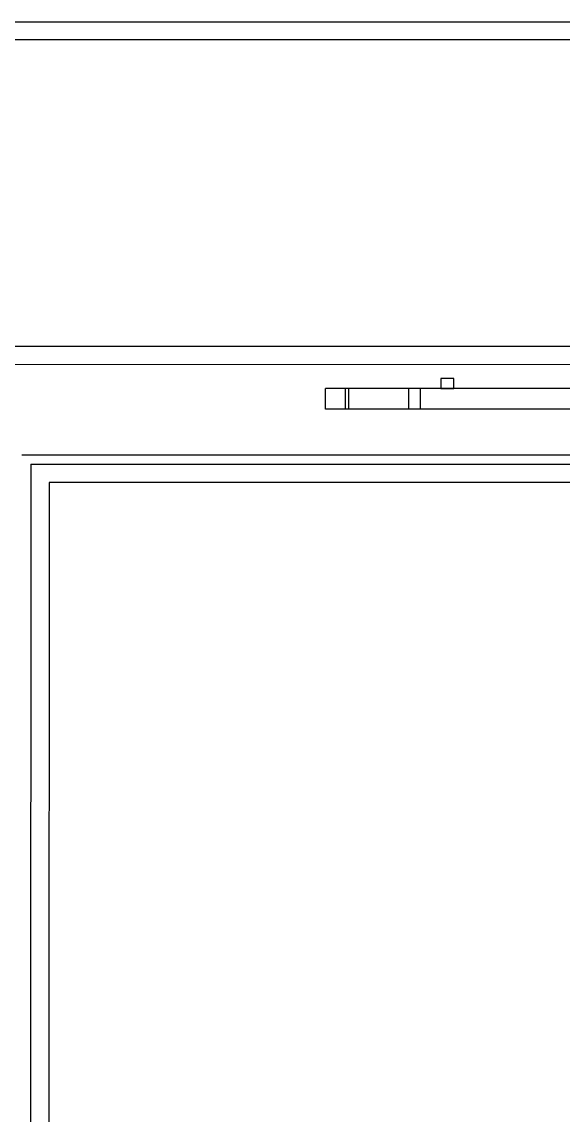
# Model space of a CAD drawing. Header units: millimetres. Extents: x 10227 to 13232, y 2 to 9351.
# Drawn here: x 11443.2 to 11562.6, y 7761.2 to 8002.7 of the extents above; entities that cross this region are included whole.
import ezdxf

# ---------------------------------------------------------------- set-up
doc = ezdxf.new("R2010")
doc.units = ezdxf.units.MM
for name, color, linetype in [('A-FURN', 9, 'Continuous'), ('A-GLAZ-FULL', 4, 'Continuous'), ('A-WALL-FULL-EXTR', 1, 'Continuous')]:
    doc.layers.add(name, color=color, linetype=linetype)

msp = doc.modelspace()

# ---------------------------------------------------------------- linework, layer by layer
at = {"layer": 'A-FURN'}
for p, q in [((11708.18, 7921.68), (11510.22, 7921.68)), ((11514.62, 7917.07), (11514.62, 7921.68)), ((11515.34, 7917.07), (11515.34, 7921.68)), ((11528.62, 7917.07), (11528.62, 7921.68)), ((11531.13, 7917.07), (11531.13, 7921.68)), ((11708.18, 7917.07), (11510.22, 7917.07))]:
    msp.add_line(p, q, dxfattribs=at)
at = {"layer": 'A-FURN', "ltscale": 0.1}
msp.add_line((11510.22, 7917.07), (11510.22, 7921.68), dxfattribs=at)
at = {"layer": 'A-FURN', "elevation": 0}
msp.add_lwpolyline([(11535.67, 7923.88), (11535.67, 7921.68), (11538.5, 7921.68), (11538.5, 7923.88)], close=True, dxfattribs=at)
at = {"layer": 'A-GLAZ-FULL', "ltscale": 0.1}
for p, q in [((11375.18, 8002.65), (11682.29, 8002.65)), ((11664.47, 7998.65), (11379.18, 7998.65)), ((11659.6, 7930.92), (11379.18, 7930.92)), ((11699.94, 7926.98), (11375.18, 7926.92)), ((11445.18, 7904.92), (11445.02, 7637.94)), ((11445.18, 7904.92), (11707.18, 7904.92)), ((11449.18, 7900.92), (11449.09, 7745.94)), ((11623.17, 7900.92), (11449.18, 7900.92))]:
    msp.add_line(p, q, dxfattribs=at)
at = {"layer": 'A-WALL-FULL-EXTR', "ltscale": 0.1}
msp.add_line((11708.18, 7906.92), (11443.18, 7906.92), dxfattribs=at)

doc.saveas('drawing.dxf')
